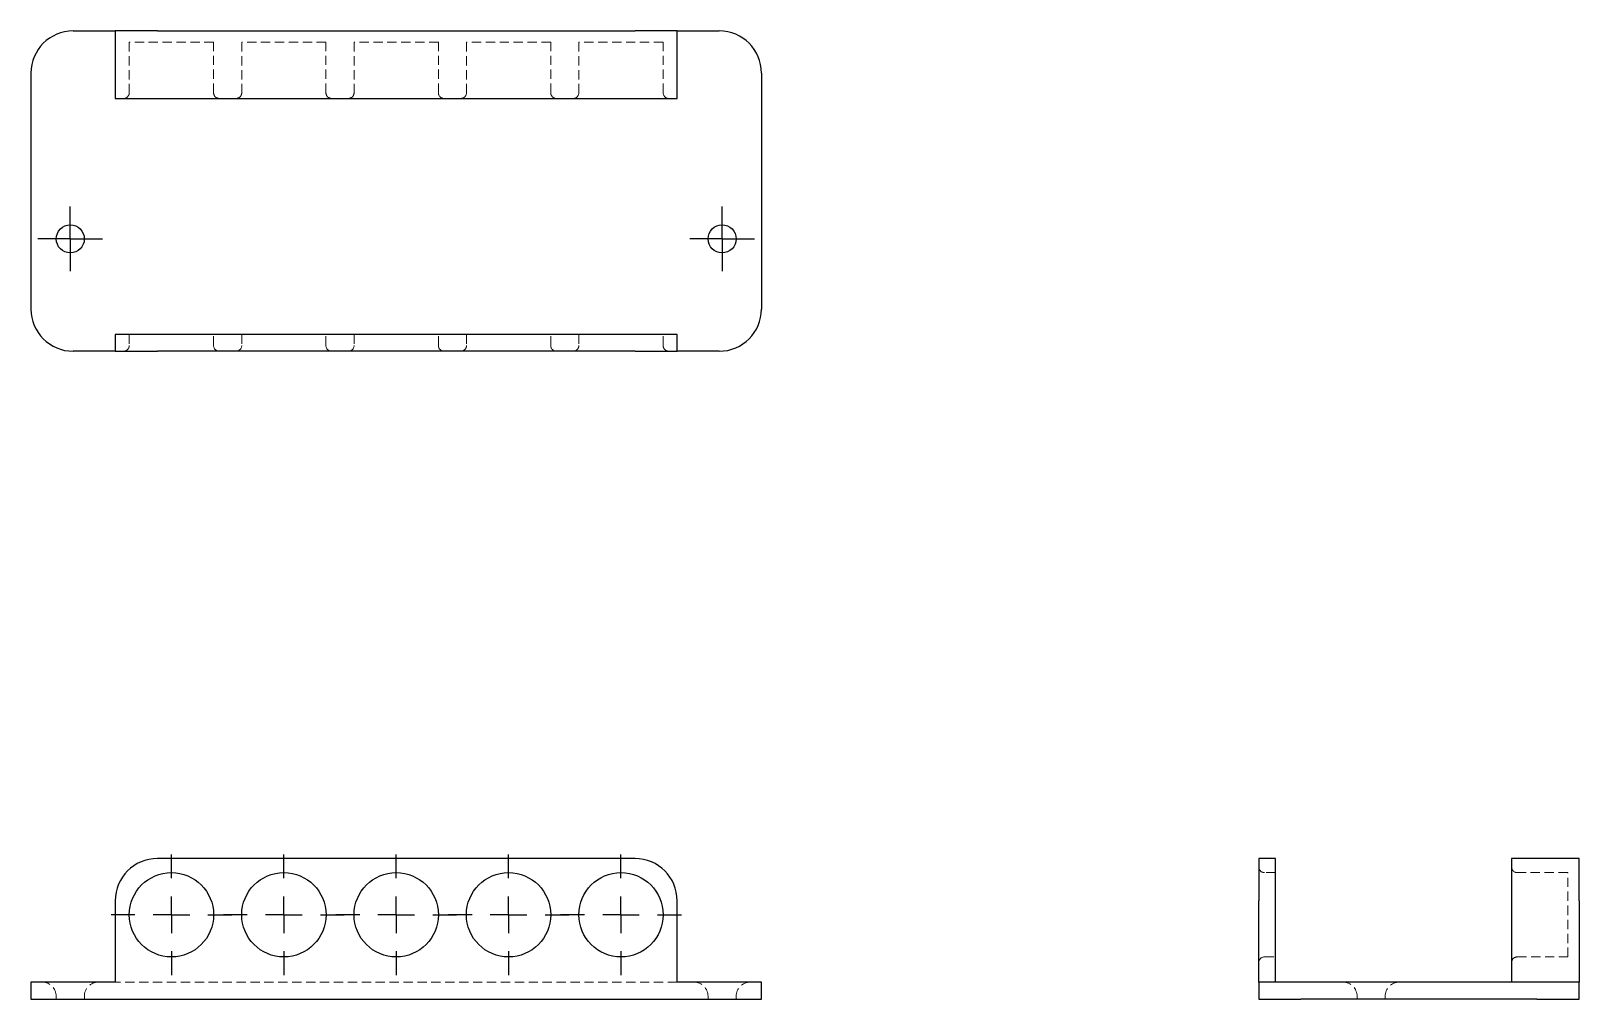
# Model space of a CAD drawing. Header units: millimetres. Extents: x 33 to 245, y 47 to 180.
import ezdxf

# ---------------------------------------------------------------- set-up
doc = ezdxf.new("R2010")
doc.units = ezdxf.units.MM
doc.linetypes.add('HIDDEN', pattern=[1.905, 1.27, -0.635])
doc.layers.add('10', color=7, linetype='Continuous')

# ---------------------------------------------------------------- blocks, each defined once
blk = doc.blocks.new('SW_CENTERMARKSYMBOL_0')
at = {"layer": '10', "color": 0}
for p, q in [((0, 5), (0, 8.27)), ((0, 0), (0, 2.5)), ((-5, 0), (-8.27, 0)), ((0, 0), (-2.5, 0)), ((0, 0), (0, -2.5)), ((0, 0), (2.5, 0)), ((5, 0), (8.27, 0)), ((0, -5), (0, -8.27))]:
    blk.add_line(p, q, dxfattribs=at)
blk = doc.blocks.new('SW_CENTERMARKSYMBOL_1')
at = {"layer": '10', "color": 0}
for p, q in [((0, 5), (0, 8.27)), ((0, 0), (0, 2.5)), ((-5, 0), (-8.27, 0)), ((0, 0), (-2.5, 0)), ((0, 0), (0, -2.5)), ((0, 0), (2.5, 0)), ((5, 0), (8.27, 0)), ((0, -5), (0, -8.27))]:
    blk.add_line(p, q, dxfattribs=at)
blk = doc.blocks.new('SW_CENTERMARKSYMBOL_2')
at = {"layer": '10', "color": 0}
for p, q in [((0, 5), (0, 8.27)), ((0, 0), (0, 2.5)), ((-5, 0), (-8.27, 0)), ((0, 0), (-2.5, 0)), ((0, 0), (0, -2.5)), ((0, 0), (2.5, 0)), ((5, 0), (8.27, 0)), ((0, -5), (0, -8.27))]:
    blk.add_line(p, q, dxfattribs=at)
blk = doc.blocks.new('SW_CENTERMARKSYMBOL_3')
at = {"layer": '10', "color": 0}
for p, q in [((0, 5), (0, 8.27)), ((0, 0), (0, 2.5)), ((-5, 0), (-8.27, 0)), ((0, 0), (-2.5, 0)), ((0, 0), (0, -2.5)), ((0, 0), (2.5, 0)), ((5, 0), (8.27, 0)), ((0, -5), (0, -8.27))]:
    blk.add_line(p, q, dxfattribs=at)
blk = doc.blocks.new('SW_CENTERMARKSYMBOL_4')
at = {"layer": '10', "color": 0}
for p, q in [((0, 5), (0, 8.27)), ((0, 0), (0, 2.5)), ((-5, 0), (-8.27, 0)), ((0, 0), (-2.5, 0)), ((0, 0), (0, -2.5)), ((0, 0), (2.5, 0)), ((5, 0), (8.27, 0)), ((0, -5), (0, -8.27))]:
    blk.add_line(p, q, dxfattribs=at)
blk = doc.blocks.new('SW_CENTERMARKSYMBOL_5')
at = {"layer": '10', "color": 0}
for p, q in [((0, 2.5), (0, 4.42)), ((0, 0), (0, 2.5)), ((-2.5, 0), (-4.42, 0)), ((0, 0), (-2.5, 0)), ((0, 0), (0, -2.5)), ((0, 0), (2.5, 0)), ((2.5, 0), (4.42, 0)), ((0, -2.5), (0, -4.42))]:
    blk.add_line(p, q, dxfattribs=at)
blk = doc.blocks.new('SW_CENTERMARKSYMBOL_6')
at = {"layer": '10', "color": 0}
for p, q in [((0, 2.5), (0, 4.42)), ((0, 0), (0, 2.5)), ((-2.5, 0), (-4.42, 0)), ((0, 0), (-2.5, 0)), ((0, 0), (0, -2.5)), ((0, 0), (2.5, 0)), ((2.5, 0), (4.42, 0)), ((0, -2.5), (0, -4.42))]:
    blk.add_line(p, q, dxfattribs=at)

msp = doc.modelspace()

# ---------------------------------------------------------------- linework, layer by layer
at = {"color": 7, "linetype": 'Continuous', "lineweight": 25}
for p, q in [((38.77, 179.92), (44.54, 179.92)), ((44.54, 179.92), (44.54, 170.69)), ((50.31, 179.92), (44.54, 179.92)), ((50.31, 179.92), (115.69, 179.92)), ((121.46, 179.92), (115.69, 179.92)), ((121.46, 170.69), (121.46, 179.92)), ((121.46, 179.92), (127.23, 179.92)), ((33, 174.15), (33, 141.85)), ((133, 174.15), (133, 141.85)), ((44.54, 170.69), (50.31, 170.69)), ((50.31, 170.69), (115.69, 170.69)), ((115.69, 170.69), (121.46, 170.69)), ((44.54, 138.38), (44.54, 136.08)), ((50.31, 138.38), (44.54, 138.38)), ((115.69, 138.38), (50.31, 138.38)), ((121.46, 138.38), (115.69, 138.38)), ((121.46, 136.08), (121.46, 138.38)), ((44.54, 136.08), (38.77, 136.08)), ((44.54, 136.08), (50.31, 136.08)), ((115.69, 136.08), (50.31, 136.08)), ((115.69, 136.08), (121.46, 136.08)), ((127.23, 136.08), (121.46, 136.08)), ((115.69, 66.62), (50.31, 66.62)), ((203.38, 66.62), (201.08, 66.62)), ((201.08, 66.62), (201.08, 60.85)), ((203.38, 60.85), (203.38, 66.62)), ((244.92, 66.62), (235.69, 66.62)), ((235.69, 66.62), (235.69, 60.85)), ((244.92, 60.85), (244.92, 66.62)), ((44.54, 60.85), (44.54, 49.69)), ((121.46, 49.69), (121.46, 60.85)), ((201.08, 49.69), (201.08, 60.85)), ((203.38, 49.69), (203.38, 60.85)), ((235.69, 60.85), (235.69, 49.69)), ((244.92, 60.85), (244.92, 49.69)), ((33, 49.69), (33, 47.38)), ((38.77, 49.69), (33, 49.69)), ((44.54, 49.69), (38.77, 49.69)), ((127.23, 49.69), (121.46, 49.69)), ((133, 49.69), (127.23, 49.69)), ((133, 47.38), (133, 49.69)), ((201.08, 49.69), (201.08, 47.38)), ((206.85, 49.69), (201.08, 49.69)), ((239.15, 49.69), (206.85, 49.69)), ((244.92, 49.69), (239.15, 49.69)), ((244.92, 47.38), (244.92, 49.69)), ((33, 47.38), (38.77, 47.38)), ((38.77, 47.38), (127.23, 47.38)), ((127.23, 47.38), (133, 47.38)), ((201.08, 47.38), (206.85, 47.38)), ((239.15, 47.38), (206.85, 47.38)), ((239.15, 47.38), (244.92, 47.38))]:
    msp.add_line(p, q, dxfattribs=at)
at = {"color": 7, "linetype": 'HIDDEN', "lineweight": 18}
for p, q in [((58, 178.38), (46.46, 178.38)), ((46.46, 178.38), (46.46, 171.46)), ((58, 171.46), (58, 178.38)), ((73.38, 178.38), (61.85, 178.38)), ((61.85, 178.38), (61.85, 171.46)), ((73.38, 171.46), (73.38, 178.38)), ((88.77, 178.38), (77.23, 178.38)), ((77.23, 178.38), (77.23, 171.46)), ((88.77, 171.46), (88.77, 178.38)), ((104.15, 178.38), (92.62, 178.38)), ((92.62, 178.38), (92.62, 171.46)), ((104.15, 171.46), (104.15, 178.38)), ((119.54, 178.38), (108, 178.38)), ((108, 178.38), (108, 171.46)), ((119.54, 171.46), (119.54, 178.38)), ((46.46, 138.38), (46.46, 136.85)), ((58, 136.85), (58, 138.38)), ((61.85, 138.38), (61.85, 136.85)), ((73.38, 136.85), (73.38, 138.38)), ((77.23, 138.38), (77.23, 136.85)), ((88.77, 136.85), (88.77, 138.38)), ((92.62, 138.38), (92.62, 136.85)), ((104.15, 136.85), (104.15, 138.38)), ((108, 138.38), (108, 136.85)), ((119.54, 136.85), (119.54, 138.38)), ((203.38, 64.69), (201.85, 64.69)), ((243.38, 64.69), (236.46, 64.69)), ((243.38, 58.92), (243.38, 64.69)), ((243.38, 53.15), (243.38, 58.92)), ((201.85, 53.15), (203.38, 53.15)), ((236.46, 53.15), (243.38, 53.15)), ((121.46, 49.69), (44.54, 49.69)), ((36.46, 47.77), (36.46, 47.38)), ((40.31, 47.38), (40.31, 47.77)), ((125.69, 47.77), (125.69, 47.38)), ((129.54, 47.38), (129.54, 47.77)), ((214.54, 47.77), (214.54, 47.38)), ((218.38, 47.38), (218.38, 47.77))]:
    msp.add_line(p, q, dxfattribs=at)
at = {"color": 7, "linetype": 'Continuous', "lineweight": 25}
for centre, radius in [((38.38, 151.46), 1.92), ((127.62, 151.46), 1.92), ((52.23, 58.92), 5.77), ((67.62, 58.92), 5.77), ((83, 58.92), 5.77), ((98.38, 58.92), 5.77), ((113.77, 58.92), 5.77)]:
    msp.add_circle(centre, radius, dxfattribs=at)
for centre, start, end in [((38.77, 174.15), 90, 180), ((127.23, 174.15), 0, 90), ((38.77, 141.85), 180, 270), ((127.23, 141.85), 270, 0), ((50.31, 60.85), 90, 180), ((115.69, 60.85), 0, 90)]:
    msp.add_arc(centre, 5.77, start, end, dxfattribs=at)
at = {"color": 7, "linetype": 'HIDDEN', "lineweight": 18}
for centre, radius, start, end in [((45.69, 171.46), 0.769, 270, 0), ((58.77, 171.46), 0.769, 180, 270), ((61.08, 171.46), 0.769, 270, 0), ((74.15, 171.46), 0.769, 180, 270), ((76.46, 171.46), 0.769, 270, 0), ((89.54, 171.46), 0.769, 180, 270), ((91.85, 171.46), 0.769, 270, 0), ((104.92, 171.46), 0.769, 180, 270), ((107.23, 171.46), 0.769, 270, 0), ((120.31, 171.46), 0.769, 180, 270), ((45.69, 136.85), 0.769, 270, 0), ((58.77, 136.85), 0.769, 180, 270), ((61.08, 136.85), 0.769, 270, 0), ((74.15, 136.85), 0.769, 180, 270), ((76.46, 136.85), 0.769, 270, 0), ((89.54, 136.85), 0.769, 180, 270), ((91.85, 136.85), 0.769, 270, 0), ((104.92, 136.85), 0.769, 180, 270), ((107.23, 136.85), 0.769, 270, 0), ((120.31, 136.85), 0.769, 180, 270), ((201.85, 65.46), 0.769, 180, 270), ((236.46, 65.46), 0.769, 180, 270), ((201.85, 52.38), 0.769, 90, 180), ((236.46, 52.38), 0.769, 90, 180), ((34.54, 47.77), 1.92, 0, 90), ((42.23, 47.77), 1.92, 90, 180), ((123.77, 47.77), 1.92, 0, 90), ((131.46, 47.77), 1.92, 90, 180), ((212.62, 47.77), 1.92, 0, 90), ((220.31, 47.77), 1.92, 90, 180)]:
    msp.add_arc(centre, radius, start, end, dxfattribs=at)

# ---------------------------------------------------------------- block references
at = {"layer": '10'}
for name, p in [('SW_CENTERMARKSYMBOL_6', (38.38, 151.46)), ('SW_CENTERMARKSYMBOL_5', (127.62, 151.46)), ('SW_CENTERMARKSYMBOL_4', (52.23, 58.92)), ('SW_CENTERMARKSYMBOL_3', (67.62, 58.92)), ('SW_CENTERMARKSYMBOL_2', (83, 58.92)), ('SW_CENTERMARKSYMBOL_1', (98.38, 58.92)), ('SW_CENTERMARKSYMBOL_0', (113.77, 58.92))]:
    msp.add_blockref(name, p, dxfattribs=at)

doc.saveas('drawing.dxf')
